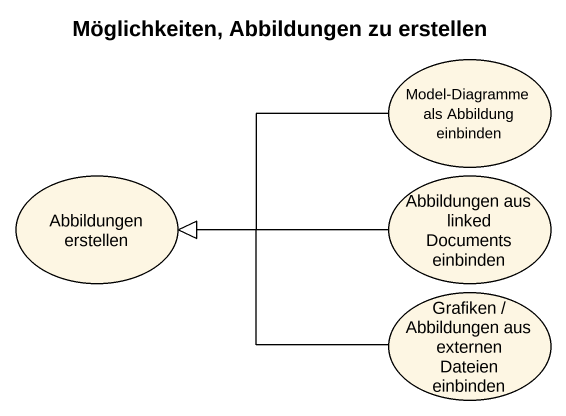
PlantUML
@startuml
title Möglichkeiten, Abbildungen zu erstellen
usecase "Model-Diagramme als Abbildung einbinden" as Model_Diagramme_als
usecase "Abbildungen erstellen" as Abbildungen_erstellen
usecase "Abbildungen aus linked Documents einbinden" as Abbildungen_aus_linked
usecase "Grafiken / Abbildungen aus externen Dateien einbinden" as Grafiken_Abbildungen_aus
Model_Diagramme_als -left-|> Abbildungen_erstellen
Abbildungen_aus_linked -left-|> Abbildungen_erstellen
Grafiken_Abbildungen_aus -left-|> Abbildungen_erstellen
@enduml
